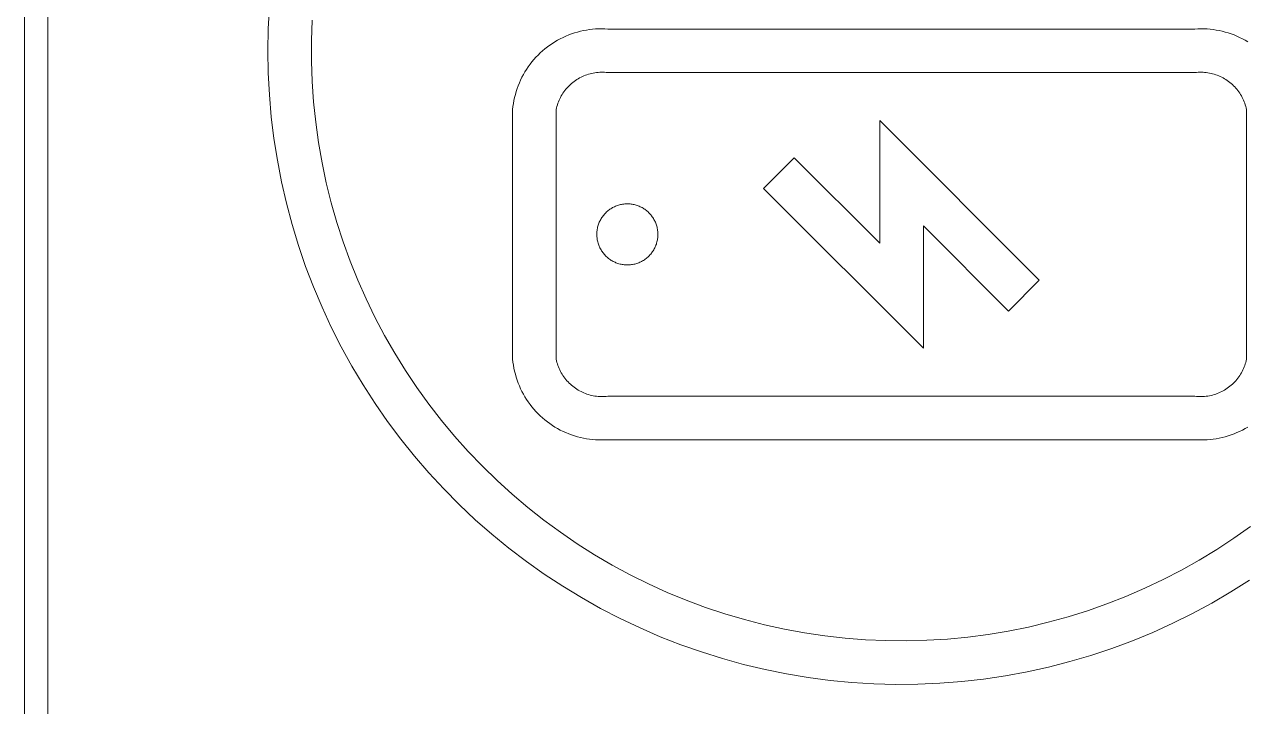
# Model space of a CAD drawing. Header units: inches. Extents: x -8 to 201, y -1 to 136.
# Drawn here: x 109.934 to 111.985, y 62.744 to 63.889 of the extents above; entities that cross this region are included whole.
import ezdxf

# ---------------------------------------------------------------- set-up
doc = ezdxf.new("R2010")
doc.units = ezdxf.units.IN
doc.layers.add('ZANO_R', color=7, linetype='Continuous', lineweight=0)

msp = doc.modelspace()

# ---------------------------------------------------------------- linework, layer by layer
at = {"layer": 'ZANO_R'}
for p, q in [((109.93384, 66.14574), (109.93384, 61.42112)), ((109.97321, 66.14574), (109.97321, 61.42112)), ((110.34293, 63.88162), (110.34485, 63.91847)), ((110.34229, 63.84472), (110.34293, 63.88162)), ((110.41663, 63.89633), (110.41544, 63.86199)), ((110.87172, 63.87864), (110.87678, 63.87958)), ((110.87678, 63.87958), (110.88188, 63.88035)), ((110.88188, 63.88035), (110.88699, 63.88094)), ((110.88699, 63.88094), (110.89213, 63.88135)), ((110.89213, 63.88135), (110.89727, 63.88158)), ((110.89727, 63.88158), (110.90242, 63.88164)), ((110.90242, 63.88164), (110.90757, 63.88152)), ((110.90757, 63.88152), (110.91271, 63.88122)), ((110.91271, 63.88122), (111.89786, 63.88122)), ((111.89786, 63.88122), (111.903, 63.88152)), ((111.903, 63.88152), (111.90815, 63.88164)), ((111.90815, 63.88164), (111.9133, 63.88158)), ((111.9133, 63.88158), (111.91844, 63.88135)), ((111.91844, 63.88135), (111.92358, 63.88094)), ((111.92358, 63.88094), (111.92869, 63.88035)), ((111.92869, 63.88035), (111.93378, 63.87958)), ((111.93378, 63.87958), (111.93885, 63.87864)), ((110.41544, 63.86199), (110.41544, 63.82762)), ((110.81966, 63.85717), (110.82401, 63.85992)), ((110.82401, 63.85992), (110.82846, 63.86252)), ((110.82846, 63.86252), (110.83299, 63.86497)), ((110.83299, 63.86497), (110.83761, 63.86726)), ((110.83761, 63.86726), (110.8423, 63.86938)), ((110.8423, 63.86938), (110.84706, 63.87135)), ((110.84706, 63.87135), (110.85188, 63.87315)), ((110.85188, 63.87315), (110.85677, 63.87478)), ((110.85677, 63.87478), (110.86171, 63.87624)), ((110.86171, 63.87624), (110.86669, 63.87752)), ((110.86669, 63.87752), (110.87172, 63.87864)), ((111.93885, 63.87864), (111.94387, 63.87752)), ((111.94387, 63.87752), (111.94886, 63.87624)), ((111.94886, 63.87624), (111.9538, 63.87478)), ((111.9538, 63.87478), (111.95868, 63.87315)), ((111.95868, 63.87315), (111.96351, 63.87135)), ((111.96351, 63.87135), (111.96827, 63.86938)), ((111.96827, 63.86938), (111.97296, 63.86726)), ((111.97296, 63.86726), (111.97758, 63.86497)), ((111.97758, 63.86497), (111.98211, 63.86252)), ((111.98211, 63.86252), (111.98655, 63.85992)), ((110.34293, 63.80783), (110.34229, 63.84472)), ((110.79577, 63.83766), (110.79946, 63.84125)), ((110.79946, 63.84125), (110.80328, 63.84471)), ((110.80328, 63.84471), (110.80721, 63.84804)), ((110.80721, 63.84804), (110.81125, 63.85122)), ((110.81125, 63.85122), (110.81541, 63.85427)), ((110.81541, 63.85427), (110.81966, 63.85717)), ((110.41544, 63.82762), (110.41663, 63.79327)), ((110.7764, 63.81365), (110.77928, 63.81792)), ((110.77928, 63.81792), (110.7823, 63.8221)), ((110.7823, 63.8221), (110.78546, 63.82616)), ((110.78546, 63.82616), (110.78877, 63.83011)), ((110.78877, 63.83011), (110.7922, 63.83395)), ((110.7922, 63.83395), (110.79577, 63.83766)), ((110.34486, 63.77098), (110.34293, 63.80783)), ((110.76643, 63.79565), (110.76869, 63.80028)), ((110.76869, 63.80028), (110.7711, 63.80482)), ((110.7711, 63.80482), (110.77368, 63.80928)), ((110.77368, 63.80928), (110.7764, 63.81365)), ((110.86296, 63.79785), (110.86064, 63.79642)), ((110.86533, 63.79919), (110.86296, 63.79785)), ((110.86774, 63.80046), (110.86533, 63.79919)), ((110.87019, 63.80164), (110.86774, 63.80046)), ((110.87269, 63.80273), (110.87019, 63.80164)), ((110.87522, 63.80374), (110.87269, 63.80273)), ((110.87778, 63.80466), (110.87522, 63.80374)), ((110.88038, 63.80549), (110.87778, 63.80466)), ((110.883, 63.80623), (110.88038, 63.80549)), ((110.88564, 63.80688), (110.883, 63.80623)), ((110.88831, 63.80743), (110.88564, 63.80688)), ((110.89099, 63.8079), (110.88831, 63.80743)), ((110.89369, 63.80827), (110.89099, 63.8079)), ((110.8964, 63.80854), (110.89369, 63.80827)), ((110.89912, 63.80873), (110.8964, 63.80854)), ((110.90184, 63.80881), (110.89912, 63.80873)), ((110.90456, 63.80881), (110.90184, 63.80881)), ((110.90729, 63.80871), (110.90456, 63.80881)), ((110.91, 63.80851), (110.90729, 63.80871)), ((110.91271, 63.80822), (110.91, 63.80851)), ((111.89786, 63.80822), (110.91271, 63.80822)), ((111.90057, 63.80851), (111.89786, 63.80822)), ((111.90328, 63.80871), (111.90057, 63.80851)), ((111.906, 63.80881), (111.90328, 63.80871)), ((111.90873, 63.80881), (111.906, 63.80881)), ((111.91145, 63.80873), (111.90873, 63.80881)), ((111.91417, 63.80854), (111.91145, 63.80873)), ((111.91688, 63.80827), (111.91417, 63.80854)), ((111.91957, 63.8079), (111.91688, 63.80827)), ((111.92226, 63.80743), (111.91957, 63.8079)), ((111.92492, 63.80688), (111.92226, 63.80743)), ((111.92757, 63.80623), (111.92492, 63.80688)), ((111.93019, 63.80549), (111.92757, 63.80623)), ((111.93279, 63.80466), (111.93019, 63.80549)), ((111.93535, 63.80374), (111.93279, 63.80466)), ((111.93788, 63.80273), (111.93535, 63.80374)), ((111.94037, 63.80164), (111.93788, 63.80273)), ((111.94283, 63.80046), (111.94037, 63.80164)), ((111.94524, 63.79919), (111.94283, 63.80046)), ((111.94761, 63.79785), (111.94524, 63.79919)), ((111.94993, 63.79642), (111.94761, 63.79785)), ((110.41663, 63.79327), (110.41901, 63.75899)), ((110.75903, 63.77644), (110.76063, 63.78133)), ((110.76063, 63.78133), (110.76239, 63.78617)), ((110.76239, 63.78617), (110.76433, 63.79094)), ((110.76433, 63.79094), (110.76643, 63.79565)), ((110.84068, 63.77809), (110.83905, 63.77591)), ((110.84237, 63.78022), (110.84068, 63.77809)), ((110.84414, 63.7823), (110.84237, 63.78022)), ((110.84598, 63.7843), (110.84414, 63.7823)), ((110.84789, 63.78625), (110.84598, 63.7843)), ((110.84986, 63.78812), (110.84789, 63.78625)), ((110.8519, 63.78993), (110.84986, 63.78812)), ((110.854, 63.79166), (110.8519, 63.78993)), ((110.85616, 63.79333), (110.854, 63.79166)), ((110.85837, 63.79491), (110.85616, 63.79333)), ((110.86064, 63.79642), (110.85837, 63.79491)), ((111.95219, 63.79491), (111.94993, 63.79642)), ((111.95441, 63.79333), (111.95219, 63.79491)), ((111.95657, 63.79166), (111.95441, 63.79333)), ((111.95867, 63.78993), (111.95657, 63.79166)), ((111.96071, 63.78812), (111.95867, 63.78993)), ((111.96268, 63.78625), (111.96071, 63.78812)), ((111.96459, 63.7843), (111.96268, 63.78625)), ((111.96643, 63.7823), (111.96459, 63.7843)), ((111.9682, 63.78022), (111.96643, 63.7823)), ((111.96989, 63.77809), (111.9682, 63.78022)), ((111.97151, 63.77591), (111.96989, 63.77809)), ((110.34806, 63.73422), (110.34486, 63.77098)), ((110.41901, 63.75899), (110.42258, 63.72481)), ((110.7536, 63.7513), (110.75434, 63.7564)), ((110.75434, 63.7564), (110.75525, 63.76146)), ((110.75525, 63.76146), (110.75634, 63.7665)), ((110.75634, 63.7665), (110.75759, 63.77149)), ((110.75759, 63.77149), (110.75903, 63.77644)), ((110.82899, 63.75666), (110.82812, 63.75408)), ((110.82995, 63.75921), (110.82899, 63.75666)), ((110.831, 63.76172), (110.82995, 63.75921)), ((110.83213, 63.7642), (110.831, 63.76172)), ((110.83335, 63.76663), (110.83213, 63.7642)), ((110.83466, 63.76902), (110.83335, 63.76663)), ((110.83604, 63.77137), (110.83466, 63.76902)), ((110.83751, 63.77366), (110.83604, 63.77137)), ((110.83905, 63.77591), (110.83751, 63.77366)), ((111.97306, 63.77366), (111.97151, 63.77591)), ((111.97452, 63.77137), (111.97306, 63.77366)), ((111.97591, 63.76902), (111.97452, 63.77137)), ((111.97721, 63.76663), (111.97591, 63.76902)), ((111.97843, 63.7642), (111.97721, 63.76663)), ((111.97957, 63.76172), (111.97843, 63.7642)), ((111.98062, 63.75921), (111.97957, 63.76172)), ((111.98158, 63.75666), (111.98062, 63.75921)), ((111.98245, 63.75408), (111.98158, 63.75666)), ((110.75305, 63.74618), (110.7536, 63.7513)), ((110.75305, 63.32728), (110.75305, 63.74618)), ((110.82664, 63.74884), (110.82604, 63.74618)), ((110.82604, 63.74618), (110.82604, 63.32728)), ((110.82734, 63.75147), (110.82664, 63.74884)), ((110.82812, 63.75408), (110.82734, 63.75147)), ((111.98323, 63.75147), (111.98245, 63.75408)), ((111.98392, 63.74884), (111.98323, 63.75147)), ((111.98452, 63.74618), (111.98392, 63.74884)), ((111.98452, 63.32728), (111.98452, 63.74618)), ((110.35253, 63.69759), (110.34806, 63.73422)), ((110.42258, 63.72481), (110.42734, 63.69078)), ((111.36895, 63.72775), (111.63673, 63.45974)), ((111.36922, 63.52201), (111.36895, 63.72775)), ((110.35827, 63.66114), (110.35253, 63.69759)), ((110.42734, 63.69078), (110.43327, 63.65692)), ((110.36528, 63.62491), (110.35827, 63.66114)), ((110.43327, 63.65692), (110.44038, 63.6233)), ((111.174, 63.61362), (111.22554, 63.66529)), ((111.22554, 63.66529), (111.36922, 63.52201)), ((110.37353, 63.58894), (110.36528, 63.62491)), ((110.44038, 63.6233), (110.44865, 63.58994)), ((111.44245, 63.34587), (111.174, 63.61362)), ((110.38303, 63.55329), (110.37353, 63.58894)), ((110.44865, 63.58994), (110.45807, 63.55689)), ((110.90702, 63.57054), (110.90821, 63.57185)), ((110.90821, 63.57185), (110.90945, 63.57313)), ((110.90945, 63.57313), (110.91074, 63.57436)), ((110.91074, 63.57436), (110.91207, 63.57554)), ((110.91207, 63.57554), (110.91343, 63.57668)), ((110.91343, 63.57668), (110.91484, 63.57777)), ((110.91484, 63.57777), (110.91628, 63.57881)), ((110.91628, 63.57881), (110.91776, 63.5798)), ((110.91776, 63.5798), (110.91927, 63.58074)), ((110.91927, 63.58074), (110.92082, 63.58163)), ((110.92082, 63.58163), (110.92239, 63.58246)), ((110.92239, 63.58246), (110.92399, 63.58323)), ((110.92399, 63.58323), (110.92562, 63.58395)), ((110.92562, 63.58395), (110.92727, 63.58462)), ((110.92727, 63.58462), (110.92894, 63.58522)), ((110.92894, 63.58522), (110.93063, 63.58577)), ((110.93063, 63.58577), (110.93234, 63.58626)), ((110.93234, 63.58626), (110.93407, 63.58668)), ((110.93407, 63.58668), (110.93581, 63.58705)), ((110.93581, 63.58705), (110.93756, 63.58736)), ((110.93756, 63.58736), (110.93933, 63.5876)), ((110.93933, 63.5876), (110.9411, 63.58779)), ((110.9411, 63.58779), (110.94287, 63.58791)), ((110.94287, 63.58791), (110.94465, 63.58798)), ((110.94465, 63.58798), (110.94643, 63.58798)), ((110.94643, 63.58798), (110.9482, 63.58791)), ((110.9482, 63.58791), (110.94998, 63.58779)), ((110.94998, 63.58779), (110.95175, 63.5876)), ((110.95175, 63.5876), (110.95351, 63.58736)), ((110.95351, 63.58736), (110.95526, 63.58705)), ((110.95526, 63.58705), (110.957, 63.58668)), ((110.957, 63.58668), (110.95873, 63.58626)), ((110.95873, 63.58626), (110.96044, 63.58577)), ((110.96044, 63.58577), (110.96213, 63.58522)), ((110.96213, 63.58522), (110.96381, 63.58462)), ((110.96381, 63.58462), (110.96546, 63.58395)), ((110.96546, 63.58395), (110.96709, 63.58323)), ((110.96709, 63.58323), (110.96869, 63.58246)), ((110.96869, 63.58246), (110.97026, 63.58163)), ((110.97026, 63.58163), (110.9718, 63.58074)), ((110.9718, 63.58074), (110.97331, 63.5798)), ((110.97331, 63.5798), (110.97479, 63.57881)), ((110.97479, 63.57881), (110.97624, 63.57777)), ((110.97624, 63.57777), (110.97764, 63.57668)), ((110.97764, 63.57668), (110.97901, 63.57554)), ((110.97901, 63.57554), (110.98034, 63.57436)), ((110.98034, 63.57436), (110.98162, 63.57313)), ((110.98162, 63.57313), (110.98286, 63.57185)), ((110.98286, 63.57185), (110.98406, 63.57054)), ((110.39376, 63.51798), (110.38303, 63.55329)), ((110.45807, 63.55689), (110.46863, 63.52419)), ((110.89613, 63.55035), (110.89663, 63.55206)), ((110.89663, 63.55206), (110.89719, 63.55375)), ((110.89719, 63.55375), (110.89781, 63.55542)), ((110.89781, 63.55542), (110.89849, 63.55706)), ((110.89849, 63.55706), (110.89922, 63.55868)), ((110.89922, 63.55868), (110.90001, 63.56028)), ((110.90001, 63.56028), (110.90086, 63.56184)), ((110.90086, 63.56184), (110.90176, 63.56338)), ((110.90176, 63.56338), (110.90271, 63.56488)), ((110.90271, 63.56488), (110.90371, 63.56635)), ((110.90371, 63.56635), (110.90476, 63.56778)), ((110.90476, 63.56778), (110.90587, 63.56918)), ((110.90587, 63.56918), (110.90702, 63.57054)), ((110.98406, 63.57054), (110.98521, 63.56918)), ((110.98521, 63.56918), (110.98631, 63.56778)), ((110.98631, 63.56778), (110.98736, 63.56635)), ((110.98736, 63.56635), (110.98837, 63.56488)), ((110.98837, 63.56488), (110.98932, 63.56338)), ((110.98932, 63.56338), (110.99022, 63.56184)), ((110.99022, 63.56184), (110.99106, 63.56028)), ((110.99106, 63.56028), (110.99185, 63.55868)), ((110.99185, 63.55868), (110.99259, 63.55706)), ((110.99259, 63.55706), (110.99326, 63.55542)), ((110.99326, 63.55542), (110.99388, 63.55375)), ((110.99388, 63.55375), (110.99444, 63.55206)), ((110.99444, 63.55206), (110.99495, 63.55035)), ((110.89429, 63.53629), (110.8943, 63.53806)), ((110.89433, 63.53451), (110.89429, 63.53629)), ((110.8943, 63.53806), (110.89438, 63.53984)), ((110.89444, 63.53273), (110.89433, 63.53451)), ((110.89438, 63.53984), (110.89452, 63.54162)), ((110.89461, 63.53096), (110.89444, 63.53273)), ((110.89452, 63.54162), (110.89472, 63.54338)), ((110.89484, 63.5292), (110.89461, 63.53096)), ((110.89472, 63.54338), (110.89498, 63.54514)), ((110.89498, 63.54514), (110.8953, 63.54689)), ((110.8953, 63.54689), (110.89569, 63.54863)), ((110.89569, 63.54863), (110.89613, 63.55035)), ((110.99495, 63.55035), (110.99539, 63.54863)), ((110.99539, 63.54863), (110.99577, 63.54689)), ((110.99577, 63.54689), (110.99609, 63.54514)), ((110.99609, 63.54514), (110.99636, 63.54338)), ((110.99646, 63.53096), (110.99623, 63.5292)), ((110.99636, 63.54338), (110.99656, 63.54162)), ((110.99663, 63.53273), (110.99646, 63.53096)), ((110.99656, 63.54162), (110.9967, 63.53984)), ((110.99674, 63.53451), (110.99663, 63.53273)), ((110.9967, 63.53984), (110.99677, 63.53806)), ((110.99679, 63.53629), (110.99674, 63.53451)), ((110.99677, 63.53806), (110.99679, 63.53629)), ((111.44217, 63.55116), (111.44245, 63.34587)), ((111.58509, 63.40814), (111.44217, 63.55116)), ((110.40572, 63.48307), (110.39376, 63.51798)), ((110.46863, 63.52419), (110.48032, 63.49187)), ((110.89513, 63.52744), (110.89484, 63.5292)), ((110.89549, 63.5257), (110.89513, 63.52744)), ((110.8959, 63.52397), (110.89549, 63.5257)), ((110.89637, 63.52225), (110.8959, 63.52397)), ((110.8969, 63.52055), (110.89637, 63.52225)), ((110.8975, 63.51888), (110.8969, 63.52055)), ((110.89814, 63.51722), (110.8975, 63.51888)), ((110.89885, 63.51559), (110.89814, 63.51722)), ((110.89961, 63.51398), (110.89885, 63.51559)), ((110.90043, 63.5124), (110.89961, 63.51398)), ((110.9013, 63.51085), (110.90043, 63.5124)), ((110.90223, 63.50933), (110.9013, 63.51085)), ((110.98977, 63.51085), (110.98885, 63.50933)), ((110.99065, 63.5124), (110.98977, 63.51085)), ((110.99146, 63.51398), (110.99065, 63.5124)), ((110.99223, 63.51559), (110.99146, 63.51398)), ((110.99293, 63.51722), (110.99223, 63.51559)), ((110.99358, 63.51888), (110.99293, 63.51722)), ((110.99417, 63.52055), (110.99358, 63.51888)), ((110.9947, 63.52225), (110.99417, 63.52055)), ((110.99518, 63.52397), (110.9947, 63.52225)), ((110.99559, 63.5257), (110.99518, 63.52397)), ((110.99594, 63.52744), (110.99559, 63.5257)), ((110.99623, 63.5292), (110.99594, 63.52744)), ((110.48032, 63.49187), (110.49312, 63.45998)), ((110.9032, 63.50784), (110.90223, 63.50933)), ((110.90423, 63.50639), (110.9032, 63.50784)), ((110.90531, 63.50497), (110.90423, 63.50639)), ((110.90644, 63.5036), (110.90531, 63.50497)), ((110.90761, 63.50226), (110.90644, 63.5036)), ((110.90883, 63.50096), (110.90761, 63.50226)), ((110.91009, 63.49971), (110.90883, 63.50096)), ((110.9114, 63.4985), (110.91009, 63.49971)), ((110.91274, 63.49734), (110.9114, 63.4985)), ((110.91413, 63.49623), (110.91274, 63.49734)), ((110.91556, 63.49516), (110.91413, 63.49623)), ((110.91702, 63.49415), (110.91556, 63.49516)), ((110.91851, 63.49318), (110.91702, 63.49415)), ((110.92004, 63.49227), (110.91851, 63.49318)), ((110.9216, 63.49141), (110.92004, 63.49227)), ((110.92319, 63.49061), (110.9216, 63.49141)), ((110.9248, 63.48986), (110.92319, 63.49061)), ((110.92644, 63.48917), (110.9248, 63.48986)), ((110.96628, 63.48986), (110.96464, 63.48917)), ((110.96789, 63.49061), (110.96628, 63.48986)), ((110.96948, 63.49141), (110.96789, 63.49061)), ((110.97104, 63.49227), (110.96948, 63.49141)), ((110.97256, 63.49318), (110.97104, 63.49227)), ((110.97406, 63.49415), (110.97256, 63.49318)), ((110.97552, 63.49516), (110.97406, 63.49415)), ((110.97694, 63.49623), (110.97552, 63.49516)), ((110.97833, 63.49734), (110.97694, 63.49623)), ((110.97968, 63.4985), (110.97833, 63.49734)), ((110.98098, 63.49971), (110.97968, 63.4985)), ((110.98225, 63.50096), (110.98098, 63.49971)), ((110.98347, 63.50226), (110.98225, 63.50096)), ((110.98464, 63.5036), (110.98347, 63.50226)), ((110.98577, 63.50497), (110.98464, 63.5036)), ((110.98684, 63.50639), (110.98577, 63.50497)), ((110.98787, 63.50784), (110.98684, 63.50639)), ((110.98885, 63.50933), (110.98787, 63.50784)), ((110.41887, 63.4486), (110.40572, 63.48307)), ((110.9281, 63.48854), (110.92644, 63.48917)), ((110.92978, 63.48796), (110.9281, 63.48854)), ((110.93149, 63.48744), (110.92978, 63.48796)), ((110.93321, 63.48698), (110.93149, 63.48744)), ((110.93494, 63.48659), (110.93321, 63.48698)), ((110.93669, 63.48625), (110.93494, 63.48659)), ((110.93844, 63.48597), (110.93669, 63.48625)), ((110.94021, 63.48576), (110.93844, 63.48597)), ((110.94198, 63.4856), (110.94021, 63.48576)), ((110.94376, 63.48551), (110.94198, 63.4856)), ((110.94554, 63.48548), (110.94376, 63.48551)), ((110.94732, 63.48551), (110.94554, 63.48548)), ((110.94909, 63.4856), (110.94732, 63.48551)), ((110.95087, 63.48576), (110.94909, 63.4856)), ((110.95263, 63.48597), (110.95087, 63.48576)), ((110.95439, 63.48625), (110.95263, 63.48597)), ((110.95614, 63.48659), (110.95439, 63.48625)), ((110.95787, 63.48698), (110.95614, 63.48659)), ((110.95959, 63.48744), (110.95787, 63.48698)), ((110.96129, 63.48796), (110.95959, 63.48744)), ((110.96297, 63.48854), (110.96129, 63.48796)), ((110.96464, 63.48917), (110.96297, 63.48854)), ((110.49312, 63.45998), (110.50703, 63.42855)), ((111.63673, 63.45974), (111.58509, 63.40814)), ((110.43321, 63.4146), (110.41887, 63.4486)), ((110.50703, 63.42855), (110.52201, 63.39763)), ((110.44873, 63.38112), (110.43321, 63.4146)), ((110.52201, 63.39763), (110.53806, 63.36724)), ((110.4654, 63.3482), (110.44873, 63.38112)), ((110.53806, 63.36724), (110.55516, 63.33743)), ((110.4832, 63.31587), (110.4654, 63.3482)), ((110.55516, 63.33743), (110.57328, 63.30823)), ((110.7536, 63.32216), (110.75305, 63.32728)), ((110.82604, 63.32728), (110.82664, 63.32463)), ((111.98392, 63.32463), (111.98452, 63.32728)), ((110.50211, 63.28419), (110.4832, 63.31587)), ((110.57328, 63.30823), (110.5924, 63.27967)), ((110.75434, 63.31707), (110.7536, 63.32216)), ((110.75525, 63.312), (110.75434, 63.31707)), ((110.75634, 63.30696), (110.75525, 63.312)), ((110.75759, 63.30197), (110.75634, 63.30696)), ((110.82664, 63.32463), (110.82734, 63.32199)), ((110.82734, 63.32199), (110.82812, 63.31938)), ((110.82812, 63.31938), (110.82899, 63.3168)), ((110.82899, 63.3168), (110.82995, 63.31425)), ((110.82995, 63.31425), (110.831, 63.31174)), ((110.831, 63.31174), (110.83213, 63.30926)), ((110.83213, 63.30926), (110.83335, 63.30683)), ((110.83335, 63.30683), (110.83466, 63.30444)), ((111.97591, 63.30444), (111.97721, 63.30683)), ((111.97721, 63.30683), (111.97843, 63.30926)), ((111.97843, 63.30926), (111.97957, 63.31174)), ((111.97957, 63.31174), (111.98062, 63.31425)), ((111.98062, 63.31425), (111.98158, 63.3168)), ((111.98158, 63.3168), (111.98245, 63.31938)), ((111.98245, 63.31938), (111.98323, 63.32199)), ((111.98323, 63.32199), (111.98392, 63.32463)), ((110.75903, 63.29702), (110.75759, 63.30197)), ((110.76063, 63.29213), (110.75903, 63.29702)), ((110.76239, 63.28729), (110.76063, 63.29213)), ((110.76433, 63.28252), (110.76239, 63.28729)), ((110.83466, 63.30444), (110.83604, 63.30209)), ((110.83604, 63.30209), (110.83751, 63.2998)), ((110.83751, 63.2998), (110.83905, 63.29756)), ((110.83905, 63.29756), (110.84068, 63.29537)), ((110.84068, 63.29537), (110.84237, 63.29324)), ((110.84237, 63.29324), (110.84414, 63.29117)), ((110.84414, 63.29117), (110.84598, 63.28916)), ((110.84598, 63.28916), (110.84789, 63.28721)), ((110.84789, 63.28721), (110.84986, 63.28534)), ((110.84986, 63.28534), (110.8519, 63.28353)), ((111.95867, 63.28353), (111.96071, 63.28534)), ((111.96071, 63.28534), (111.96268, 63.28721)), ((111.96268, 63.28721), (111.96459, 63.28916)), ((111.96459, 63.28916), (111.96643, 63.29117)), ((111.96643, 63.29117), (111.9682, 63.29324)), ((111.9682, 63.29324), (111.96989, 63.29537)), ((111.96989, 63.29537), (111.97151, 63.29756)), ((111.97151, 63.29756), (111.97306, 63.2998)), ((111.97306, 63.2998), (111.97452, 63.30209)), ((111.97452, 63.30209), (111.97591, 63.30444)), ((110.52211, 63.25318), (110.50211, 63.28419)), ((110.5924, 63.27967), (110.61251, 63.2518)), ((110.76643, 63.27781), (110.76433, 63.28252)), ((110.76869, 63.27319), (110.76643, 63.27781)), ((110.7711, 63.26864), (110.76869, 63.27319)), ((110.77368, 63.26418), (110.7711, 63.26864)), ((110.7764, 63.25981), (110.77368, 63.26418)), ((110.8519, 63.28353), (110.854, 63.2818)), ((110.854, 63.2818), (110.85616, 63.28013)), ((110.85616, 63.28013), (110.85837, 63.27855)), ((110.85837, 63.27855), (110.86064, 63.27704)), ((110.86064, 63.27704), (110.86296, 63.27561)), ((110.86296, 63.27561), (110.86533, 63.27427)), ((110.86533, 63.27427), (110.86774, 63.273)), ((110.86774, 63.273), (110.87019, 63.27182)), ((110.87019, 63.27182), (110.87269, 63.27073)), ((110.87269, 63.27073), (110.87522, 63.26972)), ((110.87522, 63.26972), (110.87778, 63.2688)), ((110.87778, 63.2688), (110.88038, 63.26797)), ((110.88038, 63.26797), (110.883, 63.26723)), ((110.883, 63.26723), (110.88564, 63.26658)), ((110.88564, 63.26658), (110.88831, 63.26603)), ((110.88831, 63.26603), (110.89099, 63.26556)), ((110.89099, 63.26556), (110.89369, 63.26519)), ((110.89369, 63.26519), (110.8964, 63.26492)), ((110.8964, 63.26492), (110.89912, 63.26474)), ((110.89912, 63.26474), (110.90184, 63.26465)), ((110.90184, 63.26465), (110.90456, 63.26465)), ((110.90456, 63.26465), (110.90729, 63.26475)), ((110.90729, 63.26475), (110.91, 63.26495)), ((110.91, 63.26495), (110.91271, 63.26524)), ((110.91271, 63.26524), (111.89786, 63.26524)), ((111.89786, 63.26524), (111.90057, 63.26495)), ((111.90057, 63.26495), (111.90328, 63.26475)), ((111.90328, 63.26475), (111.906, 63.26465)), ((111.906, 63.26465), (111.90873, 63.26465)), ((111.90873, 63.26465), (111.91145, 63.26474)), ((111.91145, 63.26474), (111.91417, 63.26492)), ((111.91417, 63.26492), (111.91688, 63.26519)), ((111.91688, 63.26519), (111.91957, 63.26556)), ((111.91957, 63.26556), (111.92226, 63.26603)), ((111.92226, 63.26603), (111.92492, 63.26658)), ((111.92492, 63.26658), (111.92757, 63.26723)), ((111.92757, 63.26723), (111.93019, 63.26797)), ((111.93019, 63.26797), (111.93279, 63.2688)), ((111.93279, 63.2688), (111.93535, 63.26972)), ((111.93535, 63.26972), (111.93788, 63.27073)), ((111.93788, 63.27073), (111.94037, 63.27182)), ((111.94037, 63.27182), (111.94283, 63.273)), ((111.94283, 63.273), (111.94524, 63.27427)), ((111.94524, 63.27427), (111.94761, 63.27561)), ((111.94761, 63.27561), (111.94993, 63.27704)), ((111.94993, 63.27704), (111.95219, 63.27855)), ((111.95219, 63.27855), (111.95441, 63.28013)), ((111.95441, 63.28013), (111.95657, 63.2818)), ((111.95657, 63.2818), (111.95867, 63.28353)), ((110.54317, 63.22288), (110.52211, 63.25318)), ((110.61251, 63.2518), (110.63356, 63.22464)), ((110.77928, 63.25554), (110.7764, 63.25981)), ((110.7823, 63.25137), (110.77928, 63.25554)), ((110.78546, 63.2473), (110.7823, 63.25137)), ((110.78877, 63.24335), (110.78546, 63.2473)), ((110.63356, 63.22464), (110.65555, 63.19823)), ((110.7922, 63.23951), (110.78877, 63.24335)), ((110.79577, 63.2358), (110.7922, 63.23951)), ((110.79946, 63.23221), (110.79577, 63.2358)), ((110.80328, 63.22875), (110.79946, 63.23221)), ((110.80721, 63.22542), (110.80328, 63.22875)), ((110.81125, 63.22224), (110.80721, 63.22542)), ((110.56528, 63.19333), (110.54317, 63.22288)), ((110.81541, 63.21919), (110.81125, 63.22224)), ((110.81966, 63.21629), (110.81541, 63.21919)), ((110.82401, 63.21354), (110.81966, 63.21629)), ((110.82846, 63.21094), (110.82401, 63.21354)), ((110.83299, 63.20849), (110.82846, 63.21094)), ((110.83761, 63.2062), (110.83299, 63.20849)), ((110.8423, 63.20408), (110.83761, 63.2062)), ((110.84706, 63.20211), (110.8423, 63.20408)), ((111.96827, 63.20408), (111.96351, 63.20211)), ((111.97296, 63.2062), (111.96827, 63.20408)), ((111.97758, 63.20849), (111.97296, 63.2062)), ((111.98211, 63.21094), (111.97758, 63.20849)), ((111.98655, 63.21354), (111.98211, 63.21094)), ((110.58839, 63.16457), (110.56528, 63.19333)), ((110.65555, 63.19823), (110.67844, 63.17259)), ((110.85188, 63.20032), (110.84706, 63.20211)), ((110.85677, 63.19869), (110.85188, 63.20032)), ((110.86171, 63.19723), (110.85677, 63.19869)), ((110.86669, 63.19594), (110.86171, 63.19723)), ((110.87172, 63.19482), (110.86669, 63.19594)), ((110.87678, 63.19388), (110.87172, 63.19482)), ((110.88188, 63.19311), (110.87678, 63.19388)), ((110.88699, 63.19252), (110.88188, 63.19311)), ((110.89213, 63.19211), (110.88699, 63.19252)), ((110.89727, 63.19188), (110.89213, 63.19211)), ((110.90242, 63.19182), (110.89727, 63.19188)), ((110.90757, 63.19194), (110.90242, 63.19182)), ((110.91271, 63.19224), (110.90757, 63.19194)), ((111.89786, 63.19224), (110.91271, 63.19224)), ((111.903, 63.19194), (111.89786, 63.19224)), ((111.90815, 63.19182), (111.903, 63.19194)), ((111.9133, 63.19188), (111.90815, 63.19182)), ((111.91844, 63.19211), (111.9133, 63.19188)), ((111.92358, 63.19252), (111.91844, 63.19211)), ((111.92869, 63.19311), (111.92358, 63.19252)), ((111.93378, 63.19388), (111.92869, 63.19311)), ((111.93885, 63.19482), (111.93378, 63.19388)), ((111.94387, 63.19594), (111.93885, 63.19482)), ((111.94886, 63.19723), (111.94387, 63.19594)), ((111.9538, 63.19869), (111.94886, 63.19723)), ((111.95868, 63.20032), (111.9538, 63.19869)), ((111.96351, 63.20211), (111.95868, 63.20032)), ((110.61249, 63.13663), (110.58839, 63.16457)), ((110.67844, 63.17259), (110.70221, 63.14777)), ((110.70221, 63.14777), (110.72682, 63.12379)), ((110.63755, 63.10954), (110.61249, 63.13663)), ((110.72682, 63.12379), (110.75225, 63.10067)), ((110.66353, 63.08333), (110.63755, 63.10954)), ((110.75225, 63.10067), (110.77847, 63.07846)), ((110.6904, 63.05804), (110.66353, 63.08333)), ((110.77847, 63.07846), (110.80545, 63.05716)), ((110.71814, 63.03371), (110.6904, 63.05804)), ((110.80545, 63.05716), (110.83314, 63.03682)), ((111.96335, 63.02696), (111.99139, 63.04682)), ((110.7467, 63.01034), (110.71814, 63.03371)), ((110.83314, 63.03682), (110.86153, 63.01744)), ((111.93463, 63.00809), (111.96335, 63.02696)), ((110.77606, 62.98799), (110.7467, 63.01034)), ((110.86153, 63.01744), (110.89057, 62.99907)), ((110.89057, 62.99907), (110.92023, 62.98171)), ((111.90527, 62.99022), (111.93463, 63.00809)), ((110.80617, 62.96666), (110.77606, 62.98799)), ((110.92023, 62.98171), (110.95048, 62.9654)), ((111.87531, 62.97338), (111.90527, 62.99022)), ((110.83701, 62.9464), (110.80617, 62.96666)), ((110.95048, 62.9654), (110.98127, 62.95014)), ((111.81373, 62.94288), (111.84478, 62.9576)), ((111.84478, 62.9576), (111.87531, 62.97338)), ((110.86853, 62.92721), (110.83701, 62.9464)), ((110.98127, 62.95014), (111.01258, 62.93596)), ((111.78218, 62.92925), (111.81373, 62.94288)), ((111.95805, 62.93671), (111.9262, 62.91808)), ((111.98923, 62.95644), (111.95805, 62.93671)), ((110.9007, 62.90914), (110.86853, 62.92721)), ((111.01258, 62.93596), (111.04435, 62.92288)), ((111.04435, 62.92288), (111.07657, 62.9109)), ((111.71776, 62.90531), (111.75018, 62.91672)), ((111.75018, 62.91672), (111.78218, 62.92925)), ((111.9262, 62.91808), (111.89372, 62.90056)), ((110.93347, 62.89219), (110.9007, 62.90914)), ((111.07657, 62.9109), (111.10918, 62.90006)), ((111.10918, 62.90006), (111.14214, 62.89035)), ((111.65184, 62.8859), (111.68497, 62.89504)), ((111.68497, 62.89504), (111.71776, 62.90531)), ((111.89372, 62.90056), (111.86066, 62.88417)), ((110.96682, 62.87638), (110.93347, 62.89219)), ((111.00069, 62.86175), (110.96682, 62.87638)), ((111.14214, 62.89035), (111.17543, 62.88179)), ((111.17543, 62.88179), (111.20899, 62.87439)), ((111.58473, 62.87111), (111.61841, 62.87792)), ((111.61841, 62.87792), (111.65184, 62.8859)), ((111.86066, 62.88417), (111.82704, 62.86895)), ((111.03505, 62.8483), (111.00069, 62.86175)), ((111.20899, 62.87439), (111.24278, 62.86816)), ((111.24278, 62.86816), (111.27678, 62.8631)), ((111.27678, 62.8631), (111.31092, 62.85923)), ((111.31092, 62.85923), (111.34519, 62.85655)), ((111.34519, 62.85655), (111.37952, 62.85506)), ((111.37952, 62.85506), (111.41388, 62.85476)), ((111.41388, 62.85476), (111.44824, 62.85565)), ((111.44824, 62.85565), (111.48254, 62.85774)), ((111.48254, 62.85774), (111.51675, 62.86101)), ((111.51675, 62.86101), (111.55083, 62.86547)), ((111.55083, 62.86547), (111.58473, 62.87111)), ((111.79292, 62.8549), (111.75833, 62.84205)), ((111.82704, 62.86895), (111.79292, 62.8549)), ((111.06986, 62.83605), (111.03505, 62.8483)), ((111.10507, 62.82501), (111.06986, 62.83605)), ((111.75833, 62.84205), (111.72332, 62.8304)), ((111.14065, 62.8152), (111.10507, 62.82501)), ((111.17654, 62.80664), (111.14065, 62.8152)), ((111.68792, 62.81997), (111.65219, 62.81078)), ((111.72332, 62.8304), (111.68792, 62.81997)), ((111.21271, 62.79932), (111.17654, 62.80664)), ((111.24911, 62.79327), (111.21271, 62.79932)), ((111.28569, 62.78848), (111.24911, 62.79327)), ((111.57986, 62.79615), (111.54336, 62.79072)), ((111.61615, 62.80284), (111.57986, 62.79615)), ((111.65219, 62.81078), (111.61615, 62.80284)), ((111.32243, 62.78496), (111.28569, 62.78848)), ((111.35926, 62.78272), (111.32243, 62.78496)), ((111.39615, 62.78176), (111.35926, 62.78272)), ((111.43305, 62.78209), (111.39615, 62.78176)), ((111.46991, 62.78369), (111.43305, 62.78209)), ((111.5067, 62.78657), (111.46991, 62.78369)), ((111.54336, 62.79072), (111.5067, 62.78657))]:
    msp.add_line(p, q, dxfattribs=at)

doc.saveas('drawing.dxf')
